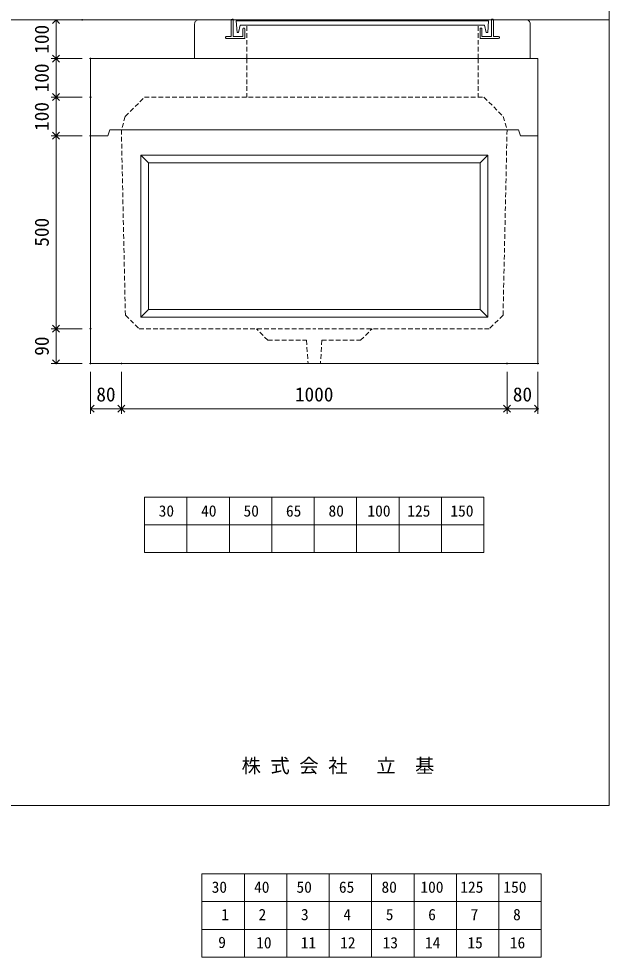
# Model space of a CAD drawing. Units: millimetres, scale not verified. Extents: x -4890 to 18490, y -2334 to 2334.
# Drawn here: x 3359 to 4890, y -2334 to 97 of the extents above; entities that cross this region are included whole.
import ezdxf
from ezdxf.enums import TextEntityAlignment as Align

# ---------------------------------------------------------------- set-up
doc = ezdxf.new("R2010")
doc.units = ezdxf.units.MM
doc.header["$LTSCALE"] = 10
doc.header["$PDMODE"] = 32
doc.header["$PDSIZE"] = 2
doc.linetypes.add('DASHED1', pattern=[1.8, 1.2, -0.6])
doc.layers.add('0-1_Defpoints', color=7, linetype='Continuous')
for name, color, linetype, lineweight in [('0-2_waku', 7, 'Continuous', 18), ('0-3_gaikei', 7, 'Continuous', 18), ('0-4_kakure', 7, 'DASHED1', 5), ('0-5_sunpou', 7, 'Continuous', 5), ('0-9_uchigawa', 6, 'Continuous', 18), ('0-B_futa', 3, 'Continuous', 18), ('0-C_GL', 4, 'Continuous', 18), ('0-E_文字１', 7, 'Continuous', 18), ('1-5_文字２', 7, 'Continuous', 5)]:
    doc.layers.add(name, color=color, linetype=linetype, lineweight=lineweight)
doc.styles.add('ＭＳ ゴシック', font='')
doc.styles.get('ＭＳ ゴシック').set_extended_font_data('MS Gothic')

# ---------------------------------------------------------------- blocks, each defined once
blk = doc.blocks.new('_Open90')
at = {"layer": '0-5_sunpou'}
blk.add_line((0, 0), (-1, 0), dxfattribs=at)
blk.add_lwpolyline([(-0.5, 0.5), (0, 0), (-0.5, -0.5)], dxfattribs=at)
blk = doc.blocks.new('D72')
at = {"layer": '0-1_Defpoints'}
for p in [(4992.32, 1374.36), (5072.32, 1374.36), (5072.32, 1256.94)]:
    blk.add_point(p, dxfattribs=at)
at = {"layer": '0-5_sunpou'}
for p, q in [((4992.32, 1352.36), (4992.32, 1243.94)), ((5072.32, 1352.36), (5072.32, 1243.94)), ((5010.32, 1256.94), (5054.32, 1256.94))]:
    blk.add_line(p, q, dxfattribs=at)
at = {"layer": '0-5_sunpou', "xscale": 18, "yscale": 18, "rotation": 180}
blk.add_blockref('_Open90', (4992.32, 1256.94), dxfattribs=at)
at = {"layer": '0-5_sunpou', "xscale": 18, "yscale": 18}
blk.add_blockref('_Open90', (5072.32, 1256.94), dxfattribs=at)
at = {"layer": '0-5_sunpou', "style": 'ＭＳ ゴシック'}
blk.add_text('80', height=36.66, dxfattribs=at).set_placement((5007.32, 1264.94), align=Align.BOTTOM_LEFT)
blk = doc.blocks.new('D73')
at = {"layer": '0-1_Defpoints'}
for p in [(5072.32, 1374.36), (6072.32, 1374.36), (6072.32, 1256.94)]:
    blk.add_point(p, dxfattribs=at)
at = {"layer": '0-5_sunpou'}
for p, q in [((5072.32, 1352.36), (5072.32, 1243.94)), ((6072.32, 1352.36), (6072.32, 1243.94)), ((5090.32, 1256.94), (6054.32, 1256.94))]:
    blk.add_line(p, q, dxfattribs=at)
at = {"layer": '0-5_sunpou', "xscale": 18, "yscale": 18, "rotation": 180}
blk.add_blockref('_Open90', (5072.32, 1256.94), dxfattribs=at)
at = {"layer": '0-5_sunpou', "xscale": 18, "yscale": 18}
blk.add_blockref('_Open90', (6072.32, 1256.94), dxfattribs=at)
at = {"layer": '0-5_sunpou', "style": 'ＭＳ ゴシック'}
blk.add_text('1000', height=36.66, dxfattribs=at).set_placement((5522.32, 1264.94), align=Align.BOTTOM_LEFT)
blk = doc.blocks.new('D74')
at = {"layer": '0-1_Defpoints'}
for p in [(6072.32, 1374.36), (6152.32, 1374.36), (6152.32, 1256.94)]:
    blk.add_point(p, dxfattribs=at)
at = {"layer": '0-5_sunpou'}
for p, q in [((6072.32, 1352.36), (6072.32, 1243.94)), ((6152.32, 1352.36), (6152.32, 1243.94)), ((6090.32, 1256.94), (6134.32, 1256.94))]:
    blk.add_line(p, q, dxfattribs=at)
at = {"layer": '0-5_sunpou', "xscale": 18, "yscale": 18, "rotation": 180}
blk.add_blockref('_Open90', (6072.32, 1256.94), dxfattribs=at)
at = {"layer": '0-5_sunpou', "xscale": 18, "yscale": 18}
blk.add_blockref('_Open90', (6152.32, 1256.94), dxfattribs=at)
at = {"layer": '0-5_sunpou', "style": 'ＭＳ ゴシック'}
blk.add_text('80', height=36.66, dxfattribs=at).set_placement((6087.32, 1264.94), align=Align.BOTTOM_LEFT)
blk = doc.blocks.new('D75')
at = {"layer": '0-1_Defpoints'}
for p in [(4970.32, 2264.36), (4903, 2164.36), (4992.32, 2164.36)]:
    blk.add_point(p, dxfattribs=at)
at = {"layer": '0-5_sunpou'}
for p, q in [((4948.32, 2264.36), (4890, 2264.36)), ((4903, 2246.36), (4903, 2182.36)), ((4970.32, 2164.36), (4890, 2164.36))]:
    blk.add_line(p, q, dxfattribs=at)
at = {"layer": '0-5_sunpou', "xscale": 18, "yscale": 18}
for p, rotation in [((4903, 2264.36), 90), ((4903, 2164.36), 270)]:
    blk.add_blockref('_Open90', p, dxfattribs=dict(at, rotation=rotation))
at = {"layer": '0-5_sunpou', "style": 'ＭＳ ゴシック'}
blk.add_text('100', height=36.66, rotation=90, dxfattribs=at).set_placement((4895, 2176.86), align=Align.BOTTOM_LEFT)
blk = doc.blocks.new('D55')
at = {"layer": '0-1_Defpoints'}
for p in [(4992.32, 1964.36), (4903, 1464.36), (4992.32, 1464.36)]:
    blk.add_point(p, dxfattribs=at)
at = {"layer": '0-5_sunpou'}
for p, q in [((4970.32, 1964.36), (4890, 1964.36)), ((4903, 1946.36), (4903, 1482.36)), ((4970.32, 1464.36), (4890, 1464.36))]:
    blk.add_line(p, q, dxfattribs=at)
at = {"layer": '0-5_sunpou', "xscale": 18, "yscale": 18}
for p, rotation in [((4903, 1964.36), 90), ((4903, 1464.36), 270)]:
    blk.add_blockref('_Open90', p, dxfattribs=dict(at, rotation=rotation))
at = {"layer": '0-5_sunpou', "style": 'ＭＳ ゴシック'}
blk.add_text('500', height=36.66, rotation=90, dxfattribs=at).set_placement((4895, 1676.86), align=Align.BOTTOM_LEFT)
blk = doc.blocks.new('D56')
at = {"layer": '0-1_Defpoints'}
for p in [(4992.32, 2164.36), (4903, 2064.36), (4992.32, 2064.36)]:
    blk.add_point(p, dxfattribs=at)
at = {"layer": '0-5_sunpou'}
for p, q in [((4970.32, 2164.36), (4890, 2164.36)), ((4903, 2146.36), (4903, 2082.36)), ((4970.32, 2064.36), (4890, 2064.36))]:
    blk.add_line(p, q, dxfattribs=at)
at = {"layer": '0-5_sunpou', "xscale": 18, "yscale": 18}
for p, rotation in [((4903, 2164.36), 90), ((4903, 2064.36), 270)]:
    blk.add_blockref('_Open90', p, dxfattribs=dict(at, rotation=rotation))
at = {"layer": '0-5_sunpou', "style": 'ＭＳ ゴシック'}
blk.add_text('100', height=36.66, rotation=90, dxfattribs=at).set_placement((4895, 2076.86), align=Align.BOTTOM_LEFT)
blk = doc.blocks.new('D57')
at = {"layer": '0-1_Defpoints'}
for p in [(4992.32, 2064.36), (4903, 1964.36), (4992.32, 1964.36)]:
    blk.add_point(p, dxfattribs=at)
at = {"layer": '0-5_sunpou'}
for p, q in [((4970.32, 2064.36), (4890, 2064.36)), ((4903, 2046.36), (4903, 1982.36)), ((4970.32, 1964.36), (4890, 1964.36))]:
    blk.add_line(p, q, dxfattribs=at)
at = {"layer": '0-5_sunpou', "xscale": 18, "yscale": 18}
for p, rotation in [((4903, 2064.36), 90), ((4903, 1964.36), 270)]:
    blk.add_blockref('_Open90', p, dxfattribs=dict(at, rotation=rotation))
at = {"layer": '0-5_sunpou', "style": 'ＭＳ ゴシック'}
blk.add_text('100', height=36.66, rotation=90, dxfattribs=at).set_placement((4895, 1976.86), align=Align.BOTTOM_LEFT)
blk = doc.blocks.new('D58')
at = {"layer": '0-1_Defpoints'}
for p in [(4992.32, 1464.36), (4903, 1374.36), (4992.32, 1374.36)]:
    blk.add_point(p, dxfattribs=at)
at = {"layer": '0-5_sunpou'}
for p, q in [((4970.32, 1464.36), (4890, 1464.36)), ((4903, 1446.36), (4903, 1392.36)), ((4970.32, 1374.36), (4890, 1374.36))]:
    blk.add_line(p, q, dxfattribs=at)
at = {"layer": '0-5_sunpou', "xscale": 18, "yscale": 18}
for p, rotation in [((4903, 1464.36), 90), ((4903, 1374.36), 270)]:
    blk.add_blockref('_Open90', p, dxfattribs=dict(at, rotation=rotation))
at = {"layer": '0-5_sunpou', "style": 'ＭＳ ゴシック'}
blk.add_text('90', height=36.66, rotation=90, dxfattribs=at).set_placement((4895, 1394.36), align=Align.BOTTOM_LEFT)

msp = doc.modelspace()

# ---------------------------------------------------------------- linework, layer by layer
at = {"layer": '0-2_waku'}
for p, q in [((4889.94, 2334.11), (4889.94, -1940.89)), ((3684.94, -1141.89), (3684.94, -1285.89)), ((3684.94, -1141.89), (3684.94, -1285.89)), ((3684.94, -1141.89), (3684.94, -1285.89)), ((3684.94, -1141.89), (3684.94, -1285.89)), ((3684.94, -1141.89), (4564.94, -1141.89)), ((3794.94, -1141.89), (3794.94, -1285.89)), ((3904.94, -1141.89), (3904.94, -1285.89)), ((3904.94, -1141.89), (3904.94, -1285.89)), ((4014.94, -1141.89), (4014.94, -1285.89)), ((4124.94, -1141.89), (4124.94, -1285.89)), ((4234.94, -1141.89), (4234.94, -1285.89)), ((4344.94, -1141.89), (4344.94, -1285.89)), ((4454.94, -1141.89), (4454.94, -1285.89)), ((4564.94, -1141.89), (4564.94, -1285.89)), ((3684.94, -1213.89), (4564.94, -1213.89)), ((3684.94, -1285.89), (4564.94, -1285.89)), ((-1230.06, -1940.89), (4889.94, -1940.89)), ((-1230.06, -1940.89), (4889.94, -1940.89))]:
    msp.add_line(p, q, dxfattribs=at)
msp.add_lwpolyline([(-1230.06, 2334.11), (4889.94, 2334.11), (4889.94, -1940.89)], dxfattribs=at)
at = {"layer": '0-3_gaikei'}
for p, q in [((3814.94, -5.89), (3814.94, 84.11)), ((3824.94, 94.11), (3909.94, 94.11)), ((4589.94, 94.11), (4674.94, 94.11)), ((4684.94, -5.89), (4684.94, 84.11)), ((3544.94, -205.89), (3544.94, -5.89)), ((3814.94, -5.89), (3924.94, -5.89)), ((3814.94, -5.89), (3924.94, -5.89)), ((3814.94, -5.89), (3924.94, -5.89)), ((3814.94, -5.89), (3924.94, -5.89)), ((3814.94, -5.89), (3924.94, -5.89)), ((3814.94, -5.89), (3924.94, -5.89)), ((3849.94, -5.89), (4649.94, -5.89)), ((3849.94, -5.89), (4649.94, -5.89)), ((3849.94, -5.89), (4649.94, -5.89)), ((3849.94, -5.89), (4649.94, -5.89)), ((4684.94, -5.89), (4574.94, -5.89)), ((4684.94, -5.89), (4574.94, -5.89)), ((4684.94, -5.89), (4574.94, -5.89)), ((4684.94, -5.89), (4574.94, -5.89)), ((4684.94, -5.89), (4574.94, -5.89)), ((4684.94, -5.89), (4574.94, -5.89)), ((4684.94, -5.89), (4574.94, -5.89)), ((4684.94, -5.89), (4574.94, -5.89)), ((4704.94, -795.89), (4704.94, -15.89)), ((4124.94, -190.89), (3594.94, -190.89)), ((4654.94, -190.89), (4124.94, -190.89)), ((4654.94, -190.89), (4124.94, -190.89)), ((4654.94, -190.89), (4659.94, -205.89)), ((4654.94, -190.89), (4659.94, -205.89)), ((3544.94, -205.89), (3544.94, -795.89)), ((4704.94, -205.89), (4659.94, -205.89)), ((4704.94, -205.89), (4659.94, -205.89))]:
    msp.add_line(p, q, dxfattribs=at)
for points in [[(4704.94, -205.89), (4704.94, -5.89), (3544.94, -5.89)], [(4704.94, -205.89), (4704.94, -5.89), (3544.94, -5.89)], [(3594.94, -190.89), (3589.94, -205.89), (3544.94, -205.89)], [(3544.94, -795.89), (4704.94, -795.89), (4704.94, -205.89)]]:
    msp.add_lwpolyline(points, dxfattribs=at)
for centre, radius, start, end in [((3824.36, 84.69), 9.44, 86.47383, 183.52617), ((4675.27, 84.44), 9.68, 358.04251, 91.95749)]:
    msp.add_arc(centre, radius, start, end, dxfattribs=at)
at = {"layer": '0-4_kakure'}
for p, q in [((3949.94, -5.89), (3949.94, 80.61)), ((4549.94, -5.89), (4549.94, 80.61)), ((3949.94, -5.89), (3949.94, -105.89)), ((4549.94, -5.89), (4549.94, -105.89)), ((3634.94, -155.89), (3684.94, -105.89)), ((3634.94, -155.89), (3684.94, -105.89)), ((3634.94, -155.89), (3684.94, -105.89)), ((3634.94, -155.89), (3684.94, -105.89)), ((3634.94, -155.89), (3684.94, -105.89)), ((3684.94, -105.89), (4564.94, -105.89)), ((4564.94, -105.89), (4614.94, -155.89)), ((4564.94, -105.89), (4614.94, -155.89)), ((4564.94, -105.89), (4614.94, -155.89)), ((4564.94, -105.89), (4614.94, -155.89)), ((4564.94, -105.89), (4614.94, -155.89)), ((3634.94, -155.89), (3624.94, -190.89)), ((3634.94, -155.89), (3624.94, -190.89)), ((3634.94, -155.89), (3624.94, -190.89)), ((3634.94, -155.89), (3624.94, -190.89)), ((3634.94, -155.89), (3624.94, -190.89)), ((4614.94, -155.89), (4624.94, -190.89)), ((4614.94, -155.89), (4624.94, -190.89)), ((4614.94, -155.89), (4624.94, -190.89)), ((4614.94, -155.89), (4624.94, -190.89)), ((4614.94, -155.89), (4624.94, -190.89)), ((3635.27, -670.89), (3624.94, -190.89)), ((4624.94, -190.89), (4614.62, -670.89)), ((3635.27, -670.89), (3671.03, -705.89)), ((4614.62, -670.89), (4578.86, -705.89)), ((3671.03, -705.89), (4124.94, -705.89)), ((4004.94, -735.89), (3974.94, -705.89)), ((4578.86, -705.89), (4124.94, -705.89)), ((4244.94, -735.89), (4274.94, -705.89)), ((4004.94, -735.89), (4104.94, -735.89)), ((4104.94, -735.89), (4108.94, -795.89)), ((4144.94, -735.89), (4140.94, -795.89)), ((4144.94, -735.89), (4244.94, -735.89))]:
    msp.add_line(p, q, dxfattribs=at)
at = {"layer": '0-9_uchigawa'}
for p, q in [((3674.94, -255.89), (4124.94, -255.89)), ((3674.94, -675.89), (3674.94, -255.89)), ((3674.94, -255.89), (3694.94, -275.89)), ((4124.94, -255.89), (4574.94, -255.89)), ((4574.94, -675.89), (4574.94, -255.89)), ((3694.94, -275.89), (4124.94, -275.89)), ((3694.94, -655.89), (3694.94, -275.89)), ((4554.94, -655.89), (4554.94, -275.89)), ((3674.94, -675.89), (3694.94, -655.89)), ((3694.94, -655.89), (4554.94, -655.89)), ((4574.94, -675.89), (4554.94, -655.89)), ((3674.94, -675.89), (4574.94, -675.89))]:
    msp.add_line(p, q, dxfattribs=at)
msp.add_lwpolyline([(4124.94, -275.89), (4554.94, -275.89), (4574.94, -255.89)], dxfattribs=at)
at = {"layer": '0-B_futa'}
for p, q in [((3909.94, 94.11), (3909.94, 51.11)), ((3911.94, 96.11), (3914.94, 96.11)), ((3914.94, 96.11), (3914.94, 51.11)), ((3922.75, 91.61), (4577.08, 91.61)), ((3922.75, 91.61), (3925.24, 61.61)), ((3933.27, 80.61), (3928.95, 61.61)), ((3933.27, 80.61), (4566.61, 80.61)), ((3941.94, 73.11), (3942.94, 73.11)), ((4557.94, 73.11), (4556.94, 73.11)), ((4566.61, 80.61), (4570.93, 61.61)), ((4577.08, 91.61), (4574.83, 61.61)), ((4584.94, 96.11), (4584.94, 51.11)), ((4584.94, 96.11), (4587.94, 96.11)), ((4589.94, 94.11), (4589.94, 51.11)), ((3894.94, 49.11), (3894.94, 48.11)), ((3896.94, 51.11), (3909.94, 51.11)), ((3914.94, 51.11), (3939.94, 51.11)), ((3925.24, 61.61), (3928.95, 61.61)), ((3939.94, 71.11), (3939.94, 51.11)), ((3944.94, 71.11), (3944.94, 46.11)), ((4554.94, 71.11), (4554.94, 46.11)), ((4559.94, 71.11), (4559.94, 51.11)), ((4584.94, 51.11), (4559.94, 51.11)), ((4574.83, 61.61), (4570.93, 61.61)), ((4602.94, 51.11), (4589.94, 51.11)), ((4604.94, 49.11), (4604.94, 48.11)), ((3944.94, 46.11), (3896.94, 46.11)), ((4554.94, 46.11), (4602.94, 46.11))]:
    msp.add_line(p, q, dxfattribs=at)
for centre, start, end in [((3911.94, 94.11), 90, 180), ((3941.94, 71.11), 90, 180), ((3942.94, 71.11), 0, 90), ((4556.94, 71.11), 90, 180), ((4557.94, 71.11), 0, 90), ((4587.94, 94.11), 0, 90), ((3896.94, 49.11), 90, 180), ((4602.94, 49.11), 0, 90), ((3896.94, 48.11), 180, 270), ((4602.94, 48.11), 270, 0)]:
    msp.add_arc(centre, 2, start, end, dxfattribs=at)
at = {"layer": '0-C_GL'}
msp.add_line((-1230.06, 94.11), (4889.94, 94.11), dxfattribs=at)
at = {"layer": '1-5_文字２'}
for p, q in [((3833.8, -2118.23), (3833.8, -2262.23)), ((3833.8, -2118.23), (3833.8, -2262.23)), ((3833.8, -2118.23), (3833.8, -2262.23)), ((3833.8, -2118.23), (3833.8, -2262.23)), ((3833.8, -2118.23), (4713.8, -2118.23)), ((3833.8, -2118.23), (3833.8, -2262.23)), ((3833.8, -2118.23), (3833.8, -2262.23)), ((3833.8, -2118.23), (3833.8, -2262.23)), ((3833.8, -2118.23), (3833.8, -2262.23)), ((3833.8, -2118.23), (4713.8, -2118.23)), ((3943.8, -2118.23), (3943.8, -2262.23)), ((3943.8, -2118.23), (3943.8, -2262.23)), ((4053.8, -2118.23), (4053.8, -2262.23)), ((4053.8, -2118.23), (4053.8, -2262.23)), ((4053.8, -2118.23), (4053.8, -2262.23)), ((4053.8, -2118.23), (4053.8, -2262.23)), ((4163.8, -2118.23), (4163.8, -2262.23)), ((4163.8, -2118.23), (4163.8, -2262.23)), ((4273.8, -2118.23), (4273.8, -2262.23)), ((4273.8, -2118.23), (4273.8, -2262.23)), ((4383.8, -2118.23), (4383.8, -2262.23)), ((4383.8, -2118.23), (4383.8, -2262.23)), ((4493.8, -2118.23), (4493.8, -2262.23)), ((4493.8, -2118.23), (4493.8, -2262.23)), ((4603.8, -2118.23), (4603.8, -2262.23)), ((4603.8, -2118.23), (4603.8, -2262.23)), ((4713.8, -2118.23), (4713.8, -2262.23)), ((4713.8, -2118.23), (4713.8, -2262.23)), ((3833.8, -2190.23), (4713.8, -2190.23)), ((3833.8, -2190.23), (4713.8, -2190.23)), ((3833.8, -2262.23), (4713.8, -2262.23)), ((3833.8, -2262.23), (4713.8, -2262.23)), ((3833.8, -2262.23), (3833.8, -2334.23)), ((3833.8, -2262.23), (3833.8, -2334.23)), ((3833.8, -2262.23), (3833.8, -2334.23)), ((3833.8, -2262.23), (3833.8, -2334.23)), ((3833.8, -2262.23), (4713.8, -2262.23)), ((3833.8, -2262.23), (3833.8, -2334.23)), ((3833.8, -2262.23), (3833.8, -2334.23)), ((3833.8, -2262.23), (3833.8, -2334.23)), ((3833.8, -2262.23), (3833.8, -2334.23)), ((3833.8, -2262.23), (4713.8, -2262.23)), ((3943.8, -2262.23), (3943.8, -2334.23)), ((3943.8, -2262.23), (3943.8, -2334.23)), ((4053.8, -2262.23), (4053.8, -2334.23)), ((4053.8, -2262.23), (4053.8, -2334.23)), ((4053.8, -2262.23), (4053.8, -2334.23)), ((4053.8, -2262.23), (4053.8, -2334.23)), ((4163.8, -2262.23), (4163.8, -2334.23)), ((4163.8, -2262.23), (4163.8, -2334.23)), ((4273.8, -2262.23), (4273.8, -2334.23)), ((4273.8, -2262.23), (4273.8, -2334.23)), ((4383.8, -2262.23), (4383.8, -2334.23)), ((4383.8, -2262.23), (4383.8, -2334.23)), ((4493.8, -2262.23), (4493.8, -2334.23)), ((4493.8, -2262.23), (4493.8, -2334.23)), ((4603.8, -2262.23), (4603.8, -2334.23)), ((4603.8, -2262.23), (4603.8, -2334.23)), ((4713.8, -2262.23), (4713.8, -2334.23)), ((4713.8, -2262.23), (4713.8, -2334.23)), ((3833.8, -2334.23), (4713.8, -2334.23)), ((3833.8, -2334.23), (4713.8, -2334.23))]:
    msp.add_line(p, q, dxfattribs=at)

# ---------------------------------------------------------------- block references
at = {"layer": '0-5_sunpou'}
for name in ['D75', 'D56', 'D57', 'D55', 'D58', 'D72', 'D73', 'D74']:
    msp.add_blockref(name, (-1447.37, -2170.25), dxfattribs=at)

# ---------------------------------------------------------------- texts
at = {"layer": '0-E_文字１', "style": 'ＭＳ ゴシック'}
for s, height, p in [('30', 29.33, (3721.64, -1201.44)), ('40', 29.33, (3831.64, -1201.44)), ('50', 29.33, (3941.64, -1201.44)), ('65', 29.33, (4051.64, -1201.44)), ('80', 29.33, (4162.04, -1201.44)), ('100', 29.33, (4262.92, -1201.44)), ('125', 29.33, (4366.31, -1201.44)), ('150', 29.33, (4478.07, -1201.44)), ('株 式 会 社 \u3000立\u3000基', 36.66, (3936.48, -1867.25))]:
    msp.add_text(s, height=height, dxfattribs=at).set_placement(p, align=Align.BOTTOM_LEFT)
at = {"layer": '1-5_文字２', "style": 'ＭＳ ゴシック'}
for s, p in [('30', (3858.96, -2176.05)), ('30', (3858.96, -2176.05)), ('40', (3968.96, -2176.05)), ('40', (3968.96, -2176.05)), ('50', (4078.96, -2176.05)), ('50', (4078.96, -2176.05)), ('65', (4188.96, -2176.05)), ('65', (4188.96, -2176.05)), ('80', (4299.37, -2176.05)), ('80', (4299.37, -2176.05)), ('100', (4400.24, -2176.05)), ('100', (4400.24, -2176.05)), ('125', (4503.63, -2176.05)), ('125', (4503.63, -2176.05)), ('150', (4615.39, -2176.05)), ('150', (4615.39, -2176.05)), ('1', (3884.1, -2247.08)), ('2', (3980.54, -2247.08)), ('3', (4090.54, -2247.08)), ('4', (4200.54, -2247.08)), ('5', (4310.54, -2247.08)), ('6', (4420.54, -2247.08)), ('7', (4530.54, -2247.08)), ('8', (4640.54, -2247.08)), ('9', (3876.04, -2319.08)), ('10', (3974.45, -2320.05)), ('11', (4089.95, -2320.05)), ('12', (4192.16, -2320.05)), ('13', (4302.16, -2320.05)), ('14', (4412.16, -2320.05)), ('15', (4522.16, -2320.05)), ('16', (4632.16, -2320.05))]:
    msp.add_text(s, height=29.33, dxfattribs=at).set_placement(p, align=Align.BOTTOM_LEFT)

doc.saveas('drawing.dxf')
